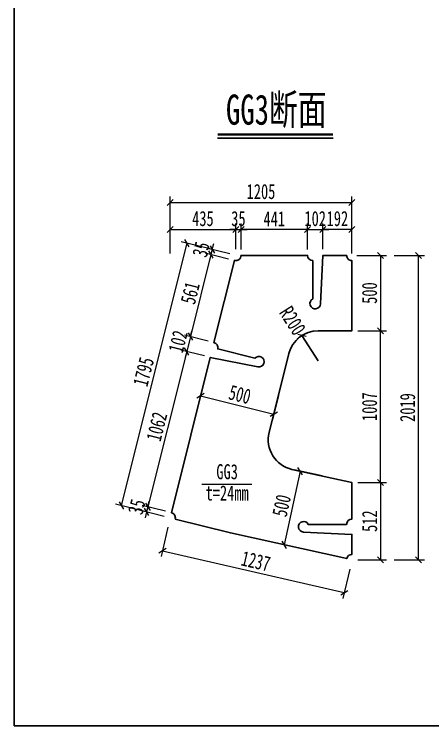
# Model space of a CAD drawing. Header units: millimetres. Extents: x -89049 to 410567, y -307459 to -100425.
# Drawn here: x 136773 to 139548, y -267986 to -263266 of the extents above; entities that cross this region are included whole.
import ezdxf
from ezdxf.enums import TextEntityAlignment as Align

# ---------------------------------------------------------------- set-up
doc = ezdxf.new("R2010")
doc.units = ezdxf.units.MM
doc.layers.get('Defpoints').update_dxf_attribs({"color": 8})
for name, color, linetype, lineweight in [('文字', 7, 'Continuous', 15), ('标注线及字体', 2, 'Continuous', 15), ('细实线', 4, 'Continuous', 15), ('钢板粗线', 1, 'Continuous', 25)]:
    doc.layers.add(name, color=color, linetype=linetype, lineweight=lineweight)
doc.styles.add('111', font='', dxfattribs={"width": 0.7})
doc.styles.add('BM_Dim', font='', dxfattribs={"width": 0.85})
doc.styles.get('111').set_extended_font_data('仿宋_GB2312')
doc.styles.get('BM_Dim').set_extended_font_data('仿宋_GB2312')
doc.dimstyles.new('200', dxfattribs={"dimscale": 0, "dimtxt": 2.5, "dimasz": 1, "dimexe": 1, "dimexo": 1, "dimgap": 0.6, "dimtad": 1, "dimdec": 0, "dimdsep": 46, "dimtxsty": '111', "dimblk": 'OBLIQUE', "dimcen": 0, "dimclrd": 4, "dimclre": 4, "dimclrt": 4, "dimadec": 1, "dimazin": 2, "dimtfac": 1, "dimtdec": 0, "dimtix": 1, "dimtmove": 2, "dimatfit": 3, "dimfxl": 4, "dimfxlon": 1, "dimtolj": 1, "dimlwd": -1, "dimlwe": -1, "dimarcsym": 0})

# ---------------------------------------------------------------- blocks, each defined once
blk = doc.blocks.new('_Oblique')
at = {"color": 0, "linetype": 'ByBlock', "lineweight": -2}
blk.add_line((-0.5, -0.5), (0.5, 0.5), dxfattribs=at)
blk = doc.blocks.new('*D4490')
at = {"layer": 'Defpoints', "color": 0, "transparency": 16777216}
for p in [(138277.1, -264693.7), (138242.1, -264865.6), (138277.1, -264865.6)]:
    blk.add_point(p, dxfattribs=at)
at = {"layer": '细实线', "color": 4, "transparency": 16777216}
for p, q in [((138242.1, -264825.6), (138242.1, -264653.7)), ((138277.1, -264825.6), (138277.1, -264653.7)), ((138242.1, -264693.7), (138202.1, -264693.7)), ((138242.1, -264693.7), (138277.1, -264693.7)), ((138277.1, -264693.7), (138317.1, -264693.7))]:
    blk.add_line(p, q, dxfattribs=at)
at = {"layer": '细实线', "color": 4, "transparency": 16777216, "xscale": 40, "yscale": 40, "zscale": 40}
blk.add_blockref('_Oblique', (138242.1, -264693.7), dxfattribs=at)
at = {"layer": '细实线', "color": 4, "transparency": 16777216, "xscale": 40, "yscale": 40, "zscale": 40, "rotation": 180}
blk.add_blockref('_Oblique', (138277.1, -264693.7), dxfattribs=at)
at = {"layer": '细实线', "color": 4, "transparency": 16777216, "insert": (138259.6, -264622.2), "char_height": 100, "attachment_point": 5, "style": '111'}
blk.add_mtext('\\A1;35', dxfattribs=at)
blk = doc.blocks.new('*D4491')
at = {"layer": 'Defpoints', "color": 0, "transparency": 16777216}
for p in [(138277.1, -264693.7), (138277.1, -264865.7), (138717.7, -264865.7)]:
    blk.add_point(p, dxfattribs=at)
at = {"layer": '细实线', "color": 4, "transparency": 16777216}
for p, q in [((138277.1, -264825.7), (138277.1, -264653.7)), ((138717.7, -264825.7), (138717.7, -264653.7)), ((138717.7, -264693.7), (138277.1, -264693.7))]:
    blk.add_line(p, q, dxfattribs=at)
at = {"layer": '细实线', "color": 4, "transparency": 16777216, "xscale": 40, "yscale": 40, "zscale": 40, "rotation": 180}
blk.add_blockref('_Oblique', (138277.1, -264693.7), dxfattribs=at)
at = {"layer": '细实线', "color": 4, "transparency": 16777216, "xscale": 40, "yscale": 40, "zscale": 40}
blk.add_blockref('_Oblique', (138717.7, -264693.7), dxfattribs=at)
at = {"layer": '细实线', "color": 4, "transparency": 16777216, "insert": (138497.4, -264623.2), "char_height": 100, "attachment_point": 5, "style": '111'}
blk.add_mtext('\\A1;441', dxfattribs=at)
blk = doc.blocks.new('*D4492')
at = {"layer": 'Defpoints', "color": 0, "transparency": 16777216}
for p in [(138819.7, -264693.7), (138717.7, -264865.6), (138819.7, -264865.6)]:
    blk.add_point(p, dxfattribs=at)
at = {"layer": '细实线', "color": 4, "transparency": 16777216}
for p, q in [((138717.7, -264825.6), (138717.7, -264653.7)), ((138819.7, -264825.6), (138819.7, -264653.7)), ((138717.7, -264693.7), (138677.7, -264693.7)), ((138717.7, -264693.7), (138819.7, -264693.7)), ((138819.7, -264693.7), (138859.7, -264693.7))]:
    blk.add_line(p, q, dxfattribs=at)
at = {"layer": '细实线', "color": 4, "transparency": 16777216, "xscale": 40, "yscale": 40, "zscale": 40}
blk.add_blockref('_Oblique', (138717.7, -264693.7), dxfattribs=at)
at = {"layer": '细实线', "color": 4, "transparency": 16777216, "xscale": 40, "yscale": 40, "zscale": 40, "rotation": 180}
blk.add_blockref('_Oblique', (138819.7, -264693.7), dxfattribs=at)
at = {"layer": '细实线', "color": 4, "transparency": 16777216, "insert": (138768.7, -264622.2), "char_height": 100, "attachment_point": 5, "style": '111'}
blk.add_mtext('\\A1;102', dxfattribs=at)
blk = doc.blocks.new('*D4493')
at = {"layer": 'Defpoints', "color": 0, "transparency": 16777216}
for p in [(138819.7, -264693.7), (138819.7, -264865.6), (139012, -264910.8)]:
    blk.add_point(p, dxfattribs=at)
at = {"layer": '细实线', "color": 4, "transparency": 16777216}
for p, q in [((138819.7, -264825.6), (138819.7, -264653.7)), ((139012, -264853.7), (139012, -264653.7)), ((139012, -264693.7), (138819.7, -264693.7))]:
    blk.add_line(p, q, dxfattribs=at)
at = {"layer": '细实线', "color": 4, "transparency": 16777216, "xscale": 40, "yscale": 40, "zscale": 40, "rotation": 180}
blk.add_blockref('_Oblique', (138819.7, -264693.7), dxfattribs=at)
at = {"layer": '细实线', "color": 4, "transparency": 16777216, "xscale": 40, "yscale": 40, "zscale": 40}
blk.add_blockref('_Oblique', (139012, -264693.7), dxfattribs=at)
at = {"layer": '细实线', "color": 4, "transparency": 16777216, "insert": (138915.9, -264622.2), "char_height": 100, "attachment_point": 5, "style": '111'}
blk.add_mtext('\\A1;192', dxfattribs=at)
blk = doc.blocks.new('*D4494')
at = {"layer": 'Defpoints', "color": 0, "transparency": 16777216}
for p in [(139012, -264514.4), (137806.8, -264849.2), (139012, -264938.5)]:
    blk.add_point(p, dxfattribs=at)
at = {"layer": '细实线', "color": 4, "transparency": 16777216}
for p, q in [((137806.8, -264674.4), (137806.8, -264474.4)), ((137806.8, -264514.4), (139012, -264514.4)), ((139012, -264674.4), (139012, -264474.4))]:
    blk.add_line(p, q, dxfattribs=at)
at = {"layer": '细实线', "color": 4, "transparency": 16777216, "xscale": 40, "yscale": 40, "zscale": 40, "rotation": 180}
blk.add_blockref('_Oblique', (137806.8, -264514.4), dxfattribs=at)
at = {"layer": '细实线', "color": 4, "transparency": 16777216, "xscale": 40, "yscale": 40, "zscale": 40}
blk.add_blockref('_Oblique', (139012, -264514.4), dxfattribs=at)
at = {"layer": '细实线', "color": 4, "transparency": 16777216, "insert": (138409.4, -264442.8), "char_height": 100, "attachment_point": 5, "style": '111'}
blk.add_mtext('\\A1;1205', dxfattribs=at)
blk = doc.blocks.new('*D4495')
at = {"layer": 'Defpoints', "color": 0, "transparency": 16777216}
for p in [(138077.6, -264860.5), (138242.1, -264865.6), (138233.6, -264899.5)]:
    blk.add_point(p, dxfattribs=at)
at = {"layer": '细实线', "color": 4, "transparency": 16777216}
for p, q in [((138086.1, -264826.6), (138095.8, -264787.8)), ((138203.3, -264855.9), (138047.3, -264816.9)), ((138086.1, -264826.6), (138077.6, -264860.5)), ((138194.8, -264889.8), (138038.8, -264850.8)), ((138077.6, -264860.5), (138067.9, -264899.3))]:
    blk.add_line(p, q, dxfattribs=at)
at = {"layer": '细实线', "color": 4, "transparency": 16777216, "xscale": 40, "yscale": 40, "zscale": 40}
for p, rotation in [((138077.6, -264860.5), 75.9641674662804), ((138086.1, -264826.6), 255.9641674662804)]:
    blk.add_blockref('_Oblique', p, dxfattribs=dict(at, rotation=rotation))
at = {"layer": '细实线', "color": 4, "transparency": 16777216, "insert": (138012.4, -264826.2), "char_height": 100, "attachment_point": 5, "rotation": 75.9642, "style": '111'}
blk.add_mtext('\\A1;35', dxfattribs=at)
blk = doc.blocks.new('*D4496')
at = {"layer": 'Defpoints', "color": 0, "transparency": 16777216}
for p in [(138233.6, -264899.5), (137941.5, -265404.7), (138097.5, -265443.7)]:
    blk.add_point(p, dxfattribs=at)
at = {"layer": '细实线', "color": 4, "transparency": 16777216}
for p, q in [((138077.6, -264860.5), (137941.5, -265404.7)), ((138194.8, -264889.8), (138038.8, -264850.8)), ((138058.7, -265434), (137902.7, -265395))]:
    blk.add_line(p, q, dxfattribs=at)
at = {"layer": '细实线', "color": 4, "transparency": 16777216, "xscale": 40, "yscale": 40, "zscale": 40}
for p, rotation in [((138077.6, -264860.5), 75.96235382378313), ((137941.5, -265404.7), 255.9623538237831)]:
    blk.add_blockref('_Oblique', p, dxfattribs=dict(at, rotation=rotation))
at = {"layer": '细实线', "color": 4, "transparency": 16777216, "insert": (137940.1, -265115.3), "char_height": 100, "attachment_point": 5, "rotation": 75.9624, "style": '111'}
blk.add_mtext('\\A1;561', dxfattribs=at)
blk = doc.blocks.new('*D4497')
at = {"layer": 'Defpoints', "color": 0, "transparency": 16777216}
for p in [(138097.5, -265443.7), (137916.8, -265503.7), (138072.8, -265542.7)]:
    blk.add_point(p, dxfattribs=at)
at = {"layer": '细实线', "color": 4, "transparency": 16777216}
for p, q in [((137941.5, -265404.8), (137951.2, -265365.9)), ((138058.7, -265434), (137902.7, -265395)), ((137941.5, -265404.8), (137916.8, -265503.7)), ((138034, -265533), (137878, -265494)), ((137916.8, -265503.7), (137907.1, -265542.5))]:
    blk.add_line(p, q, dxfattribs=at)
at = {"layer": '细实线', "color": 4, "transparency": 16777216, "xscale": 40, "yscale": 40, "zscale": 40}
for p, rotation in [((137941.5, -265404.8), 255.9641674661211), ((137916.8, -265503.7), 75.96416746612111)]:
    blk.add_blockref('_Oblique', p, dxfattribs=dict(at, rotation=rotation))
at = {"layer": '细实线', "color": 4, "transparency": 16777216, "insert": (137859.7, -265436.9), "char_height": 100, "attachment_point": 5, "rotation": 75.9642, "style": '111'}
blk.add_mtext('\\A1;102', dxfattribs=at)
blk = doc.blocks.new('*D4498')
at = {"layer": 'Defpoints', "color": 0, "transparency": 16777216}
for p in [(138072.8, -265542.7), (137659.3, -266533.7), (137815.3, -266572.7)]:
    blk.add_point(p, dxfattribs=at)
at = {"layer": '细实线', "color": 4, "transparency": 16777216}
for p, q in [((137916.8, -265503.7), (137659.3, -266533.7)), ((138034, -265533), (137878, -265494)), ((137776.5, -266563), (137620.5, -266524))]:
    blk.add_line(p, q, dxfattribs=at)
at = {"layer": '细实线', "color": 4, "transparency": 16777216, "xscale": 40, "yscale": 40, "zscale": 40}
for p, rotation in [((137916.8, -265503.7), 75.96427127873537), ((137659.3, -266533.7), 255.9642712787354)]:
    blk.add_blockref('_Oblique', p, dxfattribs=dict(at, rotation=rotation))
at = {"layer": '细实线', "color": 4, "transparency": 16777216, "insert": (137718.6, -266001.4), "char_height": 100, "attachment_point": 5, "rotation": 75.9643, "style": '111'}
blk.add_mtext('\\A1;1062', dxfattribs=at)
blk = doc.blocks.new('*D4499')
at = {"layer": 'Defpoints', "color": 0, "transparency": 16777216}
for p in [(137650.8, -266567.7), (137815.3, -266572.7), (137806.8, -266606.7)]:
    blk.add_point(p, dxfattribs=at)
at = {"layer": '细实线', "color": 4, "transparency": 16777216}
for p, q in [((137659.3, -266533.7), (137669, -266494.9)), ((137776.5, -266563), (137620.5, -266524)), ((137659.3, -266533.7), (137650.8, -266567.7)), ((137768, -266597), (137612, -266558)), ((137650.8, -266567.7), (137641.1, -266606.5))]:
    blk.add_line(p, q, dxfattribs=at)
at = {"layer": '细实线', "color": 4, "transparency": 16777216, "xscale": 40, "yscale": 40, "zscale": 40}
for p, rotation in [((137650.8, -266567.7), 75.96364147969174), ((137659.3, -266533.7), 255.9636414796917)]:
    blk.add_blockref('_Oblique', p, dxfattribs=dict(at, rotation=rotation))
at = {"layer": '细实线', "color": 4, "transparency": 16777216, "insert": (137585.6, -266533.4), "char_height": 100, "attachment_point": 5, "rotation": 75.9636, "style": '111'}
blk.add_mtext('\\A1;35', dxfattribs=at)
blk = doc.blocks.new('*D4500')
at = {"layer": 'Defpoints', "color": 0, "transparency": 16777216}
for p in [(138242.1, -264865.6), (137482.6, -266525.7), (137806.8, -266606.7)]:
    blk.add_point(p, dxfattribs=at)
at = {"layer": '细实线', "color": 4, "transparency": 16777216}
for p, q in [((137917.9, -264784.5), (137482.6, -266525.7)), ((138073.1, -264823.3), (137879.1, -264774.8)), ((137637.9, -266564.5), (137443.8, -266516))]:
    blk.add_line(p, q, dxfattribs=at)
at = {"layer": '细实线', "color": 4, "transparency": 16777216, "xscale": 40, "yscale": 40, "zscale": 40}
for p, rotation in [((137917.9, -264784.5), 75.96364147972118), ((137482.6, -266525.7), 255.9636414797212)]:
    blk.add_blockref('_Oblique', p, dxfattribs=dict(at, rotation=rotation))
at = {"layer": '细实线', "color": 4, "transparency": 16777216, "insert": (137630.8, -265637.7), "char_height": 100, "attachment_point": 5, "rotation": 75.9636, "style": '111'}
blk.add_mtext('\\A1;1795', dxfattribs=at)
blk = doc.blocks.new('*D4501')
at = {"layer": 'Defpoints', "color": 0, "transparency": 16777216}
for p in [(137806.8, -266606.7), (139012, -266884.4), (138961.7, -267102.7)]:
    blk.add_point(p, dxfattribs=at)
at = {"layer": '细实线', "color": 4, "transparency": 16777216}
for p, q in [((137792.4, -266669.1), (137747.5, -266864)), ((137756.5, -266825), (138961.7, -267102.7)), ((138997.6, -266946.8), (138952.7, -267141.7))]:
    blk.add_line(p, q, dxfattribs=at)
at = {"layer": '细实线', "color": 4, "transparency": 16777216, "xscale": 40, "yscale": 40, "zscale": 40}
for p, rotation in [((137756.5, -266825), 167.0230129563357), ((138961.7, -267102.7), 347.0230129563357)]:
    blk.add_blockref('_Oblique', p, dxfattribs=dict(at, rotation=rotation))
at = {"layer": '细实线', "color": 4, "transparency": 16777216, "insert": (138375.2, -266894.1), "char_height": 100, "attachment_point": 5, "rotation": 347.023, "style": '111'}
blk.add_mtext('\\A1;1237', dxfattribs=at)
blk = doc.blocks.new('*D4502')
at = {"layer": 'Defpoints', "color": 0, "transparency": 16777216}
for p in [(139005.7, -264865.6), (139012, -265365.6), (139200.6, -265365.6)]:
    blk.add_point(p, dxfattribs=at)
at = {"layer": '细实线', "color": 4, "transparency": 16777216}
for p, q in [((139045.7, -264865.6), (139240.6, -264865.6)), ((139200.6, -264865.6), (139200.6, -265365.6)), ((139052, -265365.6), (139240.6, -265365.6))]:
    blk.add_line(p, q, dxfattribs=at)
at = {"layer": '细实线', "color": 4, "transparency": 16777216, "xscale": 40, "yscale": 40, "zscale": 40}
for p, rotation in [((139200.6, -264865.6), 90), ((139200.6, -265365.6), 270)]:
    blk.add_blockref('_Oblique', p, dxfattribs=dict(at, rotation=rotation))
at = {"layer": '细实线', "color": 4, "transparency": 16777216, "insert": (139129.1, -265115.6), "char_height": 100, "attachment_point": 5, "rotation": 90, "style": '111'}
blk.add_mtext('\\A1;500', dxfattribs=at)
blk = doc.blocks.new('*D4503')
at = {"layer": 'Defpoints', "color": 0, "transparency": 16777216}
for p in [(138853.7, -266337.5), (138562, -266785.2), (138746.1, -266825.8)]:
    blk.add_point(p, dxfattribs=at)
at = {"layer": '细实线', "color": 4, "transparency": 16777216}
for p, q in [((138669.7, -266296.9), (138562, -266785.2)), ((138814.7, -266328.9), (138630.6, -266288.3)), ((138707, -266817.2), (138522.9, -266776.6))]:
    blk.add_line(p, q, dxfattribs=at)
at = {"layer": '细实线', "color": 4, "transparency": 16777216, "xscale": 40, "yscale": 40, "zscale": 40}
for p, rotation in [((138669.7, -266296.9), 77.56419204179468), ((138562, -266785.2), 257.5641920417947)]:
    blk.add_blockref('_Oblique', p, dxfattribs=dict(at, rotation=rotation))
at = {"layer": '细实线', "color": 4, "transparency": 16777216, "insert": (138546, -266525.7), "char_height": 100, "attachment_point": 5, "rotation": 77.5642, "style": '111'}
blk.add_mtext('\\A1;500', dxfattribs=at)
blk = doc.blocks.new('*D4504')
at = {"layer": 'Defpoints', "color": 0, "transparency": 16777216}
for p in [(138681.1, -265396.9), (138788.6, -265565.6)]:
    blk.add_point(p, dxfattribs=at)
at = {"layer": '细实线', "color": 4, "transparency": 16777216}
for p, q in [((138681.1, -265396.9), (138788.6, -265565.6)), ((138788.6, -265565.6), (138681.1, -265396.9))]:
    blk.add_line(p, q, dxfattribs=at)
blk.add_arc((138788.6, -265565.6), 200, 101.4783, 133.9851, dxfattribs=at)
at = {"layer": '细实线', "color": 4, "transparency": 16777216, "xscale": 40, "yscale": 40, "zscale": 40, "rotation": 122.5067819489917}
blk.add_blockref('_Oblique', (138681.1, -265396.9), dxfattribs=at)
at = {"layer": '细实线', "color": 4, "transparency": 16777216, "insert": (138618.8, -265299.1), "char_height": 100, "attachment_point": 5, "rotation": 302.5068, "style": '111'}
blk.add_mtext('\\A1;R200', dxfattribs=at)
blk = doc.blocks.new('*D4505')
at = {"layer": 'Defpoints', "color": 0, "transparency": 16777216}
for p in [(138242.1, -264693.7), (138242.1, -264865.6), (137806.8, -266606.8)]:
    blk.add_point(p, dxfattribs=at)
at = {"layer": '细实线', "color": 4, "transparency": 16777216}
for p, q in [((137806.8, -264853.7), (137806.8, -264653.7)), ((138242.1, -264825.6), (138242.1, -264653.7)), ((137806.8, -264693.7), (138242.1, -264693.7))]:
    blk.add_line(p, q, dxfattribs=at)
at = {"layer": '细实线', "color": 4, "transparency": 16777216, "xscale": 40, "yscale": 40, "zscale": 40, "rotation": 180}
blk.add_blockref('_Oblique', (137806.8, -264693.7), dxfattribs=at)
at = {"layer": '细实线', "color": 4, "transparency": 16777216, "xscale": 40, "yscale": 40, "zscale": 40}
blk.add_blockref('_Oblique', (138242.1, -264693.7), dxfattribs=at)
at = {"layer": '细实线', "color": 4, "transparency": 16777216, "insert": (138024.4, -264622.2), "char_height": 100, "attachment_point": 5, "style": '111'}
blk.add_mtext('\\A1;435', dxfattribs=at)
blk = doc.blocks.new('*D4506')
at = {"layer": 'Defpoints', "color": 0, "transparency": 16777216}
for p in [(139005.7, -264865.6), (139452.9, -264865.6), (139012, -266884.4)]:
    blk.add_point(p, dxfattribs=at)
at = {"layer": '细实线', "color": 4, "transparency": 16777216}
for p, q in [((139292.9, -264865.6), (139492.9, -264865.6)), ((139452.9, -266884.4), (139452.9, -264865.6)), ((139292.9, -266884.4), (139492.9, -266884.4))]:
    blk.add_line(p, q, dxfattribs=at)
at = {"layer": '细实线', "color": 4, "transparency": 16777216, "xscale": 40, "yscale": 40, "zscale": 40}
for p, rotation in [((139452.9, -264865.6), 90), ((139452.9, -266884.4), 270)]:
    blk.add_blockref('_Oblique', p, dxfattribs=dict(at, rotation=rotation))
at = {"layer": '细实线', "color": 4, "transparency": 16777216, "insert": (139381.4, -265875), "char_height": 100, "attachment_point": 5, "rotation": 90, "style": '111'}
blk.add_mtext('\\A1;2019', dxfattribs=at)
blk = doc.blocks.new('*D4507')
at = {"layer": 'Defpoints', "color": 0, "transparency": 16777216}
for p in [(139012, -265365.6), (139200.6, -265365.6), (139012, -266372.4)]:
    blk.add_point(p, dxfattribs=at)
at = {"layer": '细实线', "color": 4, "transparency": 16777216}
for p, q in [((139052, -265365.6), (139240.6, -265365.6)), ((139200.6, -266372.4), (139200.6, -265365.6)), ((139052, -266372.4), (139240.6, -266372.4))]:
    blk.add_line(p, q, dxfattribs=at)
at = {"layer": '细实线', "color": 4, "transparency": 16777216, "xscale": 40, "yscale": 40, "zscale": 40}
for p, rotation in [((139200.6, -265365.6), 90), ((139200.6, -266372.4), 270)]:
    blk.add_blockref('_Oblique', p, dxfattribs=dict(at, rotation=rotation))
at = {"layer": '细实线', "color": 4, "transparency": 16777216, "insert": (139129.1, -265869), "char_height": 100, "attachment_point": 5, "rotation": 90, "style": '111'}
blk.add_mtext('\\A1;1007', dxfattribs=at)
blk = doc.blocks.new('*D4508')
at = {"layer": 'Defpoints', "color": 0, "transparency": 16777216}
for p in [(139012, -266372.4), (139012, -266884.4), (139200.6, -266884.4)]:
    blk.add_point(p, dxfattribs=at)
at = {"layer": '细实线', "color": 4, "transparency": 16777216}
for p, q in [((139052, -266372.4), (139240.6, -266372.4)), ((139200.6, -266372.4), (139200.6, -266884.4)), ((139052, -266884.4), (139240.6, -266884.4))]:
    blk.add_line(p, q, dxfattribs=at)
at = {"layer": '细实线', "color": 4, "transparency": 16777216, "xscale": 40, "yscale": 40, "zscale": 40}
for p, rotation in [((139200.6, -266372.4), 90), ((139200.6, -266884.4), 270)]:
    blk.add_blockref('_Oblique', p, dxfattribs=dict(at, rotation=rotation))
at = {"layer": '细实线', "color": 4, "transparency": 16777216, "insert": (139130.1, -266628.4), "char_height": 100, "attachment_point": 5, "rotation": 90, "style": '111'}
blk.add_mtext('\\A1;512', dxfattribs=at)
blk = doc.blocks.new('*D4509')
at = {"layer": 'Defpoints', "color": 0, "transparency": 16777216}
for p in [(138049.2, -265637.2), (138534.2, -265758.5), (138494.2, -265918.5)]:
    blk.add_point(p, dxfattribs=at)
at = {"layer": '细实线', "color": 4, "transparency": 16777216}
for p, q in [((138039.5, -265676), (137999.5, -265836)), ((138009.2, -265797.2), (138494.2, -265918.5)), ((138524.5, -265797.3), (138484.5, -265957.3))]:
    blk.add_line(p, q, dxfattribs=at)
at = {"layer": '细实线', "color": 4, "transparency": 16777216, "xscale": 40, "yscale": 40, "zscale": 40}
for p, rotation in [((138009.2, -265797.2), 165.9636414797264), ((138494.2, -265918.5), 345.9636414797264)]:
    blk.add_blockref('_Oblique', p, dxfattribs=dict(at, rotation=rotation))
at = {"layer": '细实线', "color": 4, "transparency": 16777216, "insert": (138269.1, -265788.4), "char_height": 100, "attachment_point": 5, "rotation": 345.9636, "style": '111'}
blk.add_mtext('\\A1;500', dxfattribs=at)

msp = doc.modelspace()

# ---------------------------------------------------------------- linework, layer by layer
at = {"color": 4}
msp.add_line((138121.6, -264088.1), (138887.6, -264088.1), dxfattribs=at)
at = {"color": 6, "const_width": 14.4}
msp.add_lwpolyline([(138121.6, -264064.1), (138887.6, -264064.1)], dxfattribs=at)
at = {"layer": 'Defpoints'}
msp.add_lwpolyline([(136773.4, -257753.6), (152173.4, -257753.6), (152173.4, -267985.6), (136773.4, -267985.6)], close=True, dxfattribs=at)
at = {"layer": '细实线'}
msp.add_line((138017.2, -266383.2), (138348, -266383.2), dxfattribs=at)
at = {"layer": '钢板粗线'}
msp.add_lwpolyline([(137815.3, -266572.7), (138072.8, -265542.7), (138388.8, -265605.1, 1.730969), (138369.3, -265547.7), (138123, -265486.2, 0.41393), (138097.5, -265443.7), (138233.6, -264899.5, 0.487929), (138277.1, -264865.6), (138717.7, -264865.6, 0.41409), (138752.7, -264900.6), (138752.7, -265154.4, 1.73098), (138803.7, -265187.3), (138819.7, -264865.6), (138977, -264865.6, 0.414214), (139012, -264900.6), (139012, -265365.6), (138788.6, -265365.6, 0.34415), (138594.6, -265517.1), (138463.6, -266041, 0.422419), (138614.6, -266284.8), (139012, -266372.4), (139012, -266614.6, 0.414025), (138977, -266649.6), (138723.1, -266649.6, 1.730969), (138690.2, -266700.5), (139012, -266716.6), (139012, -266849.4, 0.35198), (138977.8, -266876.9), (138206.8, -266706.9), (137840.7, -266615.2, 0.414333)], format="xyb", close=True, dxfattribs=at)

# ---------------------------------------------------------------- texts
at = {"layer": '文字', "style": 'BM_Dim', "width": 0.7}
for s, p in [('GG3', (138184.8, -266380.4)), ('t=24mm', (138184.8, -266521.6))]:
    msp.add_text(s, height=100, dxfattribs=at).set_placement(p, align=Align.BOTTOM_CENTER)
at = {"layer": '标注线及字体', "style": '111', "width": 0.7}
msp.add_text('GG3断面', height=200, dxfattribs=at).set_placement((138510.6, -263895.7), align=Align.MIDDLE)

# ---------------------------------------------------------------- dimensions: what is measured, and where the dimension line sits
at = {"layer": '细实线'}
for base, p1, p2, picture, middle in [((139012, -264514.4), (137806.8, -264849.2), (139012, -264938.5), '*D4494', (138409.4, -264442.8)), ((138242.1, -264693.7), (137806.8, -266606.8), (138242.1, -264865.6), '*D4505', (138024.4, -264622.2)), ((138277.1, -264693.7), (138242.1, -264865.6), (138277.1, -264865.6), '*D4490', (138259.6, -264622.2)), ((138819.7, -264693.7), (138717.7, -264865.6), (138819.7, -264865.6), '*D4492', (138768.7, -264622.2))]:
    dim = msp.add_linear_dim(base=base, p1=p1, p2=p2, dimstyle='200', override={"dimscale": 40, "dimblk": 'Oblique'}, dxfattribs=at)
    dim.commit()
    dim.dimension.update_dxf_attribs({"geometry": picture, "text_midpoint": middle})
for base, p1, p2, angle, picture, middle in [((138277.1, -264693.7), (138717.7, -264865.7), (138277.1, -264865.7), 180, '*D4491', (138497.4, -264623.2)), ((138819.7, -264693.7), (139012, -264910.8), (138819.7, -264865.6), 180, '*D4493', (138915.9, -264622.2)), ((139200.6, -265365.6), (139005.7, -264865.6), (139012, -265365.6), 90, '*D4502', (139129.1, -265115.6)), ((139452.9, -264865.6), (139012, -266884.4), (139005.7, -264865.6), 90, '*D4506', (139381.4, -265875)), ((139200.6, -265365.6), (139012, -266372.4), (139012, -265365.6), 270, '*D4507', (139129.1, -265869)), ((139200.6, -266884.4), (139012, -266372.4), (139012, -266884.4), 90, '*D4508', (139130.1, -266628.4))]:
    dim = msp.add_linear_dim(base=base, p1=p1, p2=p2, angle=angle, dimstyle='200', override={"dimscale": 40, "dimblk": 'Oblique'}, dxfattribs=at)
    dim.commit()
    dim.dimension.update_dxf_attribs({"geometry": picture, "text_midpoint": middle})
for p1, p2, distance, picture, middle in [((138242.1, -264865.6), (138233.6, -264899.5), -160.8, '*D4495', (138012.4, -264826.2)), ((138242.1, -264865.6), (137806.8, -266606.7), -334.2, '*D4500', (137630.8, -265637.7)), ((138233.6, -264899.5), (138097.5, -265443.7), -160.8, '*D4496', (137940.1, -265115.3)), ((138097.5, -265443.7), (138072.8, -265542.7), -160.8, '*D4497', (137859.7, -265436.9)), ((138072.8, -265542.7), (137815.3, -266572.7), -160.8, '*D4498', (137718.6, -266001.4)), ((138049.2, -265637.2), (138534.2, -265758.5), -164.9, '*D4509', (138269.1, -265788.4)), ((138853.7, -266337.5), (138746.1, -266825.8), -188.5, '*D4503', (138546, -266525.7)), ((137815.3, -266572.7), (137806.8, -266606.7), -160.8, '*D4499', (137585.6, -266533.4)), ((137806.8, -266606.7), (139012, -266884.4), -224, '*D4501', (138375.2, -266894.1))]:
    dim = msp.add_aligned_dim(p1=p1, p2=p2, distance=distance, dimstyle='200', override={"dimscale": 40, "dimblk": 'Oblique'}, dxfattribs=at)
    dim.commit()
    dim.dimension.update_dxf_attribs({"geometry": picture, "text_midpoint": middle})
dim = msp.add_radius_dim(center=(138788.6, -265565.6), mpoint=(138681.1, -265396.9), dimstyle='200', override={"dimscale": 40, "dimblk": 'Oblique'}, dxfattribs=at)
dim.commit()
dim.dimension.update_dxf_attribs({"geometry": '*D4504', "text_midpoint": (138618.8, -265299.1), "dimtype": 164})

doc.saveas('drawing.dxf')
